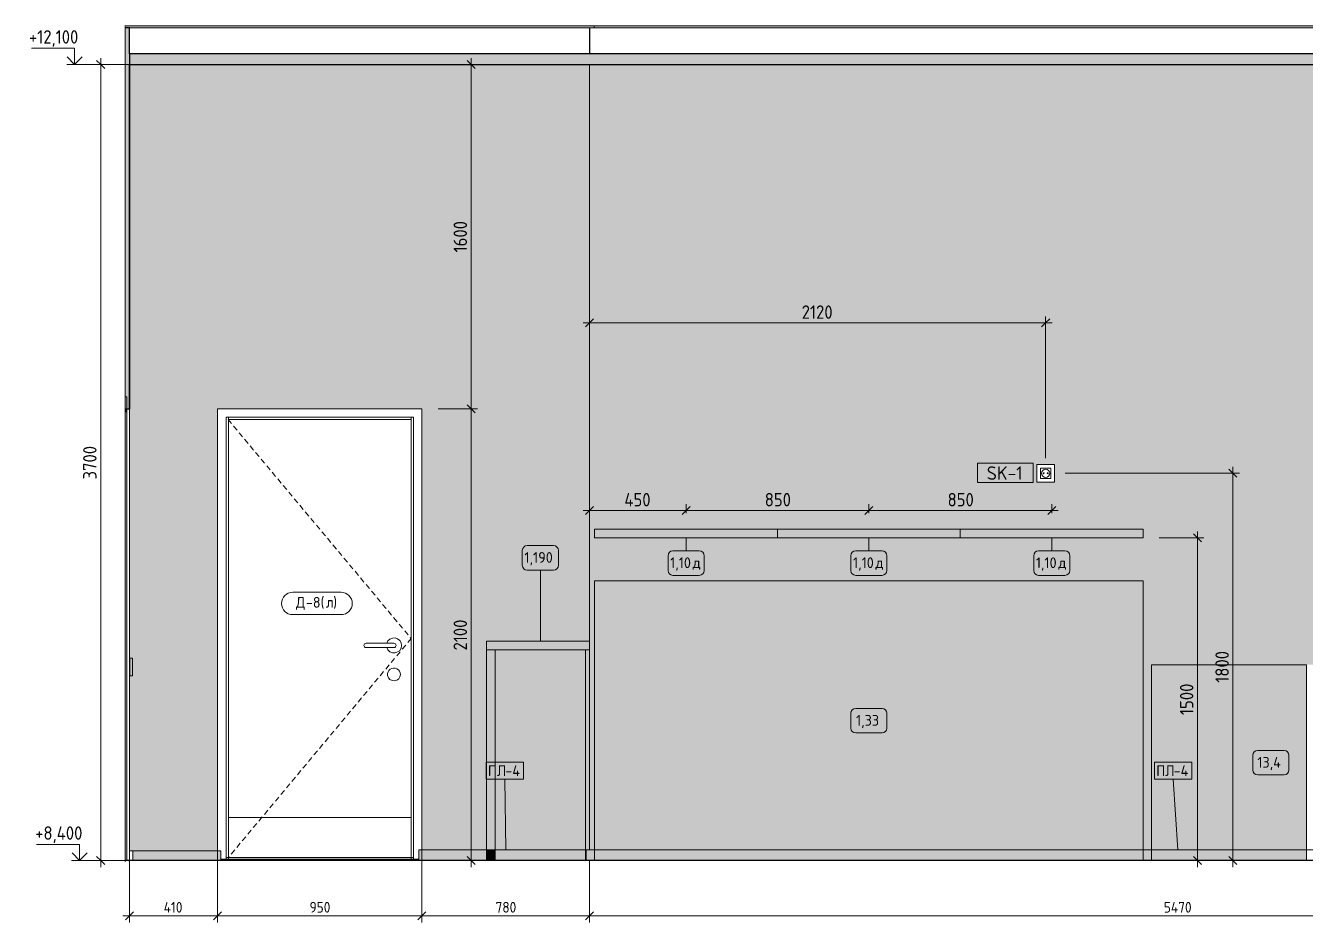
# Model space of a CAD drawing. Header units: millimetres. Extents: x 88814 to 144585, y -2434 to 12280.
# Drawn here: x 105644 to 111598, y 8113 to 12280 of the extents above; entities that cross this region are included whole.
import ezdxf

# ---------------------------------------------------------------- set-up
doc = ezdxf.new("R2010")
doc.units = ezdxf.units.MM
doc.linetypes.add('200_ШТРИХ__ш1_п0_6_', pattern=[40, 25, -15])
doc.linetypes.add('Штрих', pattern=[158.75, 79.375, -79.375])
for name, color, linetype, lineweight in [('A-ANNO-DIMS', 7, 'Continuous', 9), ('A-ANNO-DIMS-25', 7, 'Continuous', 9), ('A-DOOR', 7, 'Continuous', 9), ('A-DOOR-2', 7, 'Штрих', 9), ('A-DOOR-3', 7, '200_ШТРИХ__ш1_п0_6_', 9), ('A-DOOR-FRAM-1', 7, 'Continuous', 9), ('A-DOOR-FRAM-2', 7, 'Continuous', 18), ('A-DOOR-IDEN', 7, 'Continuous', 9), ('A-FLOR', 7, 'Continuous', 9), ('A-GENM', 7, 'Continuous', 9), ('A-GENM-IDEN', 7, 'Continuous', 9), ('A-WALL', 7, 'Continuous', 9), ('A-WALL-PATT', 7, 'Continuous', 9), ('E-ELEC-EQPM', 7, 'Continuous', 9), ('E-ELEC-FIXT-IDEN', 7, 'Continuous', 9), ('G-ANNO-DIMS', 7, 'Continuous', 9), ('G-ANNO-DIMS-1', 7, 'Continuous', 20), ('I-FURN-IDEN', 7, 'Continuous', 9), ('I-WALL', 7, 'Continuous', 9), ('Ограждение', 7, 'Continuous', 9), ('Поручни', 7, 'Continuous', 9), ('Электрические приборы', 7, 'Continuous', 9)]:
    doc.layers.add(name, color=color, linetype=linetype, lineweight=lineweight)
for name, color, linetype, lineweight, true_color in [('A-CLNG-1', 7, 'Continuous', 9, 0x787878), ('A-CLNG-FNSH-1', 7, 'Continuous', 30, 0x3c3c3c), ('A-FLOR-FNSH-1', 7, 'Continuous', 30, 0x3c3c3c), ('A-WALL-4', 7, 'Continuous', 30, 0x3c3c3c), ('A-WALL-FNSH-3', 7, 'Continuous', 30, 0x3c3c3c), ('I-FURN-4', 7, 'Continuous', 9, 0xc0c0c0), ('I-FURN-6', 7, 'Continuous', 9, 0xacacac), ('I-FURN-7', 7, 'Continuous', 9, 0x9e9e9e), ('I-WALL-1', 7, 'Continuous', 9, 0x787878), ('Розетки', 7, 'Continuous', 9, 0xff1e23)]:
    doc.layers.add(name, color=color, linetype=linetype, lineweight=lineweight, true_color=true_color)
doc.layers.add('I-FURN-3', color=7, linetype='Continuous', lineweight=9, true_color=0xfbfbfb, transparency=0.7)
doc.layers.add('I-FURN-5', color=7, linetype='Continuous', lineweight=9, true_color=0x7f7f7f, transparency=0.7)
doc.styles.add('GOST Common_1', font='GOST_Common.ttf', dxfattribs={"height": 50})
doc.styles.add('GOST Common_2', font='GOST_Common.ttf', dxfattribs={"height": 62.5})
doc.styles.add('ISOCPEUR_1', font='isocpeur.ttf', dxfattribs={"width": 0.9, "height": 62.5})
doc.styles.add('ISOCPEUR_2', font='isocpeur.ttf', dxfattribs={"width": 0.9, "height": 50})
doc.dimstyles.new('ISO-2_0_0_9К_Средний_округл2', dxfattribs={"dimscale": 304.8, "dimtxt": 49.799059, "dimasz": 0.123031, "dimexe": 0.098425, "dimexo": 0, "dimgap": 0, "dimtad": 1, "dimdec": 0, "dimrnd": 10, "dimzin": 0, "dimdsep": 46, "dimtxsty": 'ISOCPEUR_2', "dimblk1": 'OBLIQUE', "dimblk2": 'OBLIQUE', "dimsah": 1, "dimcen": 0.09, "dimdle": 0.098425, "dimazin": 0, "dimtfac": 1, "dimtdec": 4, "dimtix": 1, "dimtmove": 0, "dimatfit": 3, "dimfxl": 1, "dimtvp": 1, "dimtolj": 1, "dimtzin": 0, "dimarcsym": 2})
doc.dimstyles.new('ISO-2_5_0_9К_БОЛЬШОЙ_1', dxfattribs={"dimscale": 304.8, "dimtxt": 62.248823, "dimasz": 0.123031, "dimexe": 0.098425, "dimexo": 0.246063, "dimgap": 0, "dimtad": 1, "dimdec": 0, "dimrnd": 10, "dimzin": 0, "dimdsep": 46, "dimtxsty": 'ISOCPEUR_1', "dimblk1": 'OBLIQUE', "dimblk2": 'OBLIQUE', "dimsah": 1, "dimcen": 0.09, "dimdle": 0.098425, "dimazin": 0, "dimtfac": 1, "dimtdec": 4, "dimtix": 1, "dimtmove": 0, "dimatfit": 3, "dimfxl": 1, "dimtvp": 1, "dimtolj": 1, "dimtzin": 0, "dimarcsym": 2})

# ---------------------------------------------------------------- blocks, each defined once
blk = doc.blocks.new('110_Дверь_СКБ_2Ст - Д-5_п_ Из игровой в коридор-32215844-Развертка 3_25-1')
at = {"layer": 'A-DOOR-FRAM-1'}
for points in [[(92030, 10450), (92030, 10500), (92029.6, 10500), (92029.6, 10450)], [(92038, 10485), (92038, 10500), (92030, 10500), (92030, 10485)], [(92030, 8400), (92038, 8400), (92038, 10485), (92030, 10485), (92030, 8637.9)], [(92029.6, 8400), (92030, 8400), (92030, 10450), (92029.6, 10450), (92029.6, 8401.7)]]:
    blk.add_hatch(color=256, dxfattribs=at).paths.add_polyline_path(points)
for p, q in [((92038, 10485), (92038, 8400)), ((92030, 10450), (92030, 8400))]:
    blk.add_line(p, q, dxfattribs=at)
at = {"layer": 'A-DOOR-FRAM-2'}
for p, q in [((92038, 10555), (92030, 10555)), ((92030, 10555), (92030, 10485)), ((92038, 10485), (92038, 10555)), ((92030, 10500), (92029.6, 10500)), ((92030, 10500), (92029.6, 10500)), ((92029.6, 10485), (92030, 10485)), ((92030, 10450), (92030, 10500)), ((92030, 10485), (92030, 10500)), ((92030, 10485), (92038, 10485)), ((92029.6, 10450), (92030, 10450))]:
    blk.add_line(p, q, dxfattribs=at)
blk = doc.blocks.new('110_Дверь_СКБ_1Ст_Внутренняя1 - Д-8 950x2100h_охрана-32224770-Развертка 3_25-1')
at = {"layer": 'A-DOOR'}
for p, q in [((93360, 10450), (92510, 10450)), ((92510, 8600), (92510, 10450)), ((93360, 10450), (93360, 8600)), ((93150, 9410), (93280, 9410)), ((93280, 9410), (93246.5, 9410)), ((93280, 9390), (93150, 9390)), ((93246.5, 9390), (93280, 9390)), ((93360, 8600), (92510, 8600)), ((92510, 8600), (92510, 8414)), ((93360, 8414), (93360, 8600)), ((92510, 8414), (93360, 8414))]:
    blk.add_line(p, q, dxfattribs=at)
for centre, radius, start, end in [((93150, 9400), 10, 90, 270), ((93280, 9400), 35, 0, 163.39845), ((93280, 9400), 10, 270, 90), ((93280, 9400), 10, 270, 90), ((93280, 9400), 35, 196.60155, 0), ((93280, 9265), 30, 0, 188.16992), ((93280, 9265), 30, 188.16992, 0)]:
    blk.add_arc(centre, radius, start, end, dxfattribs=at)
at = {"layer": 'A-DOOR-2'}
for p, q in [((93410, 10500), (92460, 10500)), ((92460, 8400), (92460, 10500)), ((93410, 10500), (92460, 10500)), ((92460, 8400), (92460, 10500)), ((93410, 8400), (93410, 10500)), ((93410, 8400), (93410, 10500))]:
    blk.add_line(p, q, dxfattribs=at)
at = {"layer": 'A-DOOR-3'}
for p, q in [((92508.6, 10450), (93360, 9432)), ((93360, 9432), (92510, 8414))]:
    blk.add_line(p, q, dxfattribs=at)
at = {"layer": 'A-DOOR-FRAM-1'}
for p, q in [((92500, 8406.3), (92500, 10460)), ((92500, 10460), (93370, 10460)), ((92510, 10450), (92510, 10460)), ((92510, 10460), (92510, 8600)), ((93360, 10450), (92510, 10450)), ((93360, 10460), (93360, 10450)), ((93360, 10460), (93360, 8600)), ((93370, 10460), (93370, 8406.3)), ((92510, 8414), (92500, 8414)), ((92510, 8414), (92510, 8406.3)), ((93360, 8414), (93360, 8406.3)), ((93370, 8414), (93360, 8414))]:
    blk.add_line(p, q, dxfattribs=at)
blk = doc.blocks.new('Шкаф параметрический - 13_4-25587915-Развертка 3_25-1')
at = {"layer": 'I-FURN-5'}
for points in [[(97102.3, 8450), (97521.5, 8450), (97521.5, 9310), (96801.5, 9310), (96801.5, 8450), (96803.9, 8450)], [(97400.7, 8400), (97521.5, 8400), (97521.5, 8450), (96801.5, 8450), (96801.5, 8400), (97251.5, 8400)]]:
    blk.add_hatch(color=256, dxfattribs=at).paths.add_polyline_path(points)
at = {"layer": 'I-FURN-4'}
for p, q in [((96801.5, 9310), (97521.5, 9310)), ((96801.5, 8400), (96801.5, 9310)), ((97521.5, 8400), (97521.5, 9310))]:
    blk.add_line(p, q, dxfattribs=at)
at = {"layer": 'I-FURN-6'}
for p, q in [((96801.5, 9310), (97478, 9310)), ((96845, 9310), (97521.5, 9310))]:
    blk.add_line(p, q, dxfattribs=at)
blk = doc.blocks.new('Стол базовый прямоугольный - 1_190-25588265-Развертка 3_25-1')
at = {"layer": 'I-FURN-5'}
for points in [[(93825.8, 9379), (94189, 9379), (94189, 9419), (93710.4, 9419), (93710.4, 9379), (93820, 9379)], [(93710.4, 8450), (93750.4, 8450), (93750.4, 9379), (93710.4, 9379), (93710.4, 8880.7)], [(94170.4, 8450), (94189, 8450), (94189, 9379), (94170.4, 9379), (94170.4, 8450.3)], [(93750.4, 8400), (93750.4, 8450), (93710.4, 8450), (93710.4, 8400)], [(94174, 8400), (94174, 8450), (94170.4, 8450), (94170.4, 8400)]]:
    blk.add_hatch(color=256, dxfattribs=at).paths.add_polyline_path(points)
at = {"layer": 'I-FURN-4'}
for p, q in [((93710.4, 9419), (94189, 9419)), ((93710.4, 9379), (93710.4, 9419)), ((94189, 9379), (93710.4, 9379)), ((93710.4, 9379), (93750.4, 9379)), ((93710.4, 8400), (93710.4, 9379)), ((93750.4, 8400), (93750.4, 9379)), ((94170.4, 9379), (94189, 9379)), ((94170.4, 8400), (94170.4, 9379))]:
    blk.add_line(p, q, dxfattribs=at)
at = {"layer": 'I-FURN-6'}
for p, q in [((93710.4, 9379), (93710.4, 8400)), ((93710.4, 9379), (93710.4, 8400)), ((93750.4, 8400), (93750.4, 9379)), ((93750.4, 8400), (93750.4, 9379)), ((94170.4, 8400), (94170.4, 9379)), ((94170.4, 8400), (94170.4, 9379))]:
    blk.add_line(p, q, dxfattribs=at)
at = {"layer": 'I-FURN-7'}
for p, q in [((93750.4, 9379), (93710.4, 9379)), ((93710.4, 9379), (93750.4, 9379)), ((94189, 9379), (94170.4, 9379)), ((94170.4, 9379), (94189, 9379))]:
    blk.add_line(p, q, dxfattribs=at)
blk = doc.blocks.new('Шкаф параметрический - 1_33-25588469-Развертка 3_25-1')
at = {"layer": 'I-FURN-5'}
for points in [[(94212.8, 8450), (96762.8, 8450), (96762.8, 9700), (94212.8, 9700), (94212.8, 8637.9)], [(96654.7, 8400), (96762.8, 8400), (96762.8, 8450), (94212.8, 8450), (94212.8, 8400), (96505.5, 8400)]]:
    blk.add_hatch(color=256, dxfattribs=at).paths.add_polyline_path(points)
at = {"layer": 'I-FURN-4'}
for p, q in [((94212.8, 9700), (96762.8, 9700)), ((94212.8, 8400), (94212.8, 9700)), ((96762.8, 8400), (96762.8, 9700))]:
    blk.add_line(p, q, dxfattribs=at)
at = {"layer": 'I-FURN-6'}
for p, q in [((94212.8, 9700), (96634.2, 9700)), ((94341.4, 9700), (96762.8, 9700))]:
    blk.add_line(p, q, dxfattribs=at)
blk = doc.blocks.new('Плинтус - Плинтус светлый _сад_-33412371-Развертка 3_25-1')
at = {"layer": 'A-GENM'}
h = blk.add_hatch(color=256, dxfattribs=at)
h.paths.add_polyline_path([(94118.4, 8400), (94170.4, 8400), (94170.4, 8450), (93750.4, 8450), (93750.4, 8400), (93820, 8400)])
h.paths.add_polyline_path([(93395, 8400), (93710.4, 8400), (93710.4, 8450), (93395, 8450), (93395, 8401.5)])
for p, q in [((93395, 8450), (93710.4, 8450)), ((93395, 8450), (93395, 8400)), ((93710.4, 8450), (93750.4, 8450)), ((93750.4, 8450), (94170.4, 8450)), ((94170.4, 8450), (94174, 8450))]:
    blk.add_line(p, q, dxfattribs=at)
blk = doc.blocks.new('Плинтус - Плинтус светлый _сад_-33412372-Развертка 3_25-1')
at = {"layer": 'A-GENM'}
blk.add_line((94174, 8400), (94174, 8450), dxfattribs=at)
blk = doc.blocks.new('Плинтус - Плинтус светлый _сад_-33412373-Развертка 3_25-1')
at = {"layer": 'A-GENM'}
h = blk.add_hatch(color=256, dxfattribs=at)
h.paths.add_polyline_path([(99638.7, 8400), (99675, 8400), (99675, 8450), (99471.5, 8450), (99471.5, 8400), (99601.4, 8400)])
h.paths.add_polyline_path([(94189, 8400), (94212.8, 8400), (94212.8, 8450), (94174, 8450), (94174, 8400)])
h.paths.add_polyline_path([(96801.5, 8400), (96801.5, 8450), (96762.8, 8450), (96762.8, 8400)])
for p, q in [((94174, 8450), (94212.8, 8450)), ((94174, 8450), (94174, 8400)), ((94212.8, 8400), (94174, 8400)), ((94212.8, 8450), (96762.8, 8450)), ((96762.8, 8400), (94212.8, 8400)), ((96762.8, 8450), (96801.5, 8450)), ((96801.5, 8400), (96762.8, 8400)), ((96801.5, 8450), (97521.5, 8450)), ((97521.5, 8400), (96801.5, 8400)), ((97521.5, 8450), (98171.5, 8450)), ((98171.5, 8400), (97521.5, 8400)), ((98171.5, 8450), (98871.5, 8450)), ((98871.5, 8400), (98171.5, 8400)), ((98871.5, 8450), (99471.5, 8450)), ((99471.5, 8400), (98871.5, 8400)), ((99471.5, 8450), (99675, 8450)), ((99489.5, 8400), (99471.5, 8400)), ((99675, 8400), (99675, 8450))]:
    blk.add_line(p, q, dxfattribs=at)
blk = doc.blocks.new('Плинтус - Плинтус светлый _сад_-33412378-Развертка 3_25-1')
at = {"layer": 'A-GENM'}
for p, q in [((92051, 8445), (92066, 8445)), ((92066, 8445), (92066, 8400))]:
    blk.add_line(p, q, dxfattribs=at)
blk = doc.blocks.new('Плинтус - Плинтус светлый _сад_-33412379-Развертка 3_25-1')
at = {"layer": 'A-GENM'}
blk.add_hatch(color=256, dxfattribs=at).paths.add_polyline_path([(92430, 8400), (92475, 8400), (92475, 8445), (92066, 8445), (92066, 8400), (92328, 8400)])
for p in [(92066, 8445), (92475, 8400)]:
    blk.add_line(p, (92475, 8445), dxfattribs=at)
blk = doc.blocks.new('Роз - p220-25282436-Развертка 3_25-1')
at = {"layer": 'Розетки'}
for p, q in [((96284.9, 10224.5), (96333.9, 10224.5)), ((96284.9, 10175.5), (96284.9, 10224.5)), ((96333.9, 10224.5), (96333.9, 10175.5)), ((96333.9, 10175.5), (96284.9, 10175.5))]:
    blk.add_line(p, q, dxfattribs=at)
for centre, radius, start, end in [((96309.4, 10200), 19, 0, 180), ((96309.4, 10200), 19, 180, 0), ((96299.9, 10200), 2.5, 0, 180), ((96299.9, 10200), 2.5, 180, 0), ((96318.9, 10200), 2.5, 0, 180), ((96318.9, 10200), 2.5, 180, 0)]:
    blk.add_arc(centre, radius, start, end, dxfattribs=at)
blk = doc.blocks.new('Рамки - Рамка х1-25282438-Развертка 3_25-1')
at = {"layer": 'E-ELEC-EQPM'}
for p, q in [((96268.4, 10241), (96350.4, 10241)), ((96268.4, 10159), (96268.4, 10241)), ((96350.4, 10241), (96350.4, 10159)), ((96284.9, 10224.5), (96284.9, 10175.5)), ((96333.9, 10224.5), (96284.9, 10224.5)), ((96333.9, 10175.5), (96333.9, 10224.5)), ((96350.4, 10159), (96268.4, 10159)), ((96284.9, 10175.5), (96333.9, 10175.5))]:
    blk.add_line(p, q, dxfattribs=at)
blk = doc.blocks.new('Switch1 - Svitch х2-27773486-Развертка 3_25-1')
at = {"layer": 'Электрические приборы'}
blk.add_hatch(color=256, dxfattribs=at).paths.add_polyline_path([(92064.4, 9259), (92064.4, 9341), (92052.4, 9341), (92052.4, 9259)])
for p, q in [((92052.4, 9259), (92052.4, 9341)), ((92052.4, 9341), (92064.4, 9341)), ((92064.4, 9341), (92064.4, 9259)), ((92064.4, 9259), (92052.4, 9259))]:
    blk.add_line(p, q, dxfattribs=at)
blk = doc.blocks.new('Ограждение - Ограждение-32882440-Развертка 3_25-1')
at = {"layer": 'Ограждение'}
blk.add_hatch(color=256, dxfattribs=at).paths.add_polyline_path([(93360, 8400), (93395, 8400), (93395, 8406.3), (92475, 8406.3), (92475, 8400), (93223.2, 8400)])
at = {"layer": 'Поручни'}
blk.add_line((92475, 8406.3), (93395, 8406.3), dxfattribs=at)
blk = doc.blocks.new('Высотные отметки - Стрелка_Верх-17668718-Развертка 3_25-1')
at = {"layer": 'G-ANNO-DIMS'}
for p, q in [((91795.5, 12175), (91595.5, 12175)), ((91795.5, 12100), (91795.5, 12175)), ((91833.4, 12100), (91758.4, 12100))]:
    blk.add_line(p, q, dxfattribs=at)
at = {"layer": 'G-ANNO-DIMS-1'}
for q in [(91760.2, 12135.4), (91830.9, 12135.4)]:
    blk.add_line((91795.5, 12100), q, dxfattribs=at)
blk = doc.blocks.new('DIMBLOCK5-Развертка 3_25-1')
at = {"layer": 'A-ANNO-DIMS-25'}
for p, q in [((106126.3, 8400), (106126.3, 8112.8)), ((106126.3, 8142.8), (106126.3, 8400)), ((106536.3, 8400), (106536.3, 8112.8)), ((106536.3, 8142.8), (106536.3, 8400)), ((106096.3, 8142.8), (106536.3, 8142.8))]:
    blk.add_line(p, q, dxfattribs=at)
at = {"layer": 'A-ANNO-DIMS-25', "lineweight": 20}
for p, q in [((106126.3, 8142.8), (106145, 8161.5)), ((106536.3, 8142.8), (106555, 8161.5)), ((106126.3, 8142.8), (106107.5, 8124)), ((106536.3, 8142.8), (106517.5, 8124))]:
    blk.add_line(p, q, dxfattribs=at)
at = {"layer": 'A-ANNO-DIMS-25', "color": 0, "insert": (106285.8, 8208.1), "char_height": 50, "width": 109.175, "attachment_point": 1, "line_spacing_factor": 1.149209, "style": 'ISOCPEUR_2'}
blk.add_mtext('410', dxfattribs=at)
blk = doc.blocks.new('_Oblique')
at = {"color": 0, "linetype": 'ByBlock', "lineweight": -2}
blk.add_line((-0.5, -0.5), (0.5, 0.5), dxfattribs=at)
blk = doc.blocks.new('DIMBLOCK6-Развертка 3_25-1')
at = {"layer": 'A-ANNO-DIMS-25'}
for p, q in [((106536.3, 8400), (106536.3, 8112.8)), ((106536.3, 8142.8), (106536.3, 8400)), ((107486.3, 8400), (107486.3, 8112.8)), ((107486.3, 8142.8), (107486.3, 8400)), ((106536.3, 8142.8), (107486.3, 8142.8))]:
    blk.add_line(p, q, dxfattribs=at)
at = {"layer": 'A-ANNO-DIMS-25', "lineweight": 20}
for p, q in [((106536.3, 8142.8), (106555, 8161.5)), ((107486.3, 8142.8), (107505, 8161.5)), ((106536.3, 8142.8), (106517.5, 8124)), ((107486.3, 8142.8), (107467.5, 8124))]:
    blk.add_line(p, q, dxfattribs=at)
at = {"layer": 'A-ANNO-DIMS-25', "color": 0, "insert": (106963.9, 8208.1), "char_height": 50, "width": 113.772, "attachment_point": 1, "line_spacing_factor": 1.149209, "style": 'ISOCPEUR_2'}
blk.add_mtext('950', dxfattribs=at)
blk = doc.blocks.new('DIMBLOCK7-Развертка 3_25-1')
at = {"layer": 'A-ANNO-DIMS-25'}
for p, q in [((107486.3, 8400), (107486.3, 8112.8)), ((107486.3, 8142.8), (107486.3, 8400)), ((108265.3, 8400), (108265.3, 8112.8)), ((108265.3, 8142.8), (108265.3, 8400)), ((107486.3, 8142.8), (108265.3, 8142.8))]:
    blk.add_line(p, q, dxfattribs=at)
at = {"layer": 'A-ANNO-DIMS-25', "lineweight": 20}
for p, q in [((107486.3, 8142.8), (107505, 8161.5)), ((108265.3, 8142.8), (108284, 8161.5)), ((107486.3, 8142.8), (107467.5, 8124)), ((108265.3, 8142.8), (108246.5, 8124))]:
    blk.add_line(p, q, dxfattribs=at)
at = {"layer": 'A-ANNO-DIMS-25', "color": 0, "insert": (107828.4, 8208.1), "char_height": 50, "width": 113.772, "attachment_point": 1, "line_spacing_factor": 1.149209, "style": 'ISOCPEUR_2'}
blk.add_mtext('780', dxfattribs=at)
blk = doc.blocks.new('DIMBLOCK8-Развертка 3_25-1')
at = {"layer": 'A-ANNO-DIMS-25'}
for p, q in [((108265.3, 8400), (108265.3, 8112.8)), ((108265.3, 8142.8), (108265.3, 8400)), ((113736.3, 8400), (113736.3, 8112.8)), ((113736.3, 8142.8), (113736.3, 8400)), ((108265.3, 8142.8), (113736.3, 8142.8))]:
    blk.add_line(p, q, dxfattribs=at)
at = {"layer": 'A-ANNO-DIMS-25', "lineweight": 20}
for p, q in [((108265.3, 8142.8), (108284, 8161.5)), ((113736.3, 8142.8), (113755, 8161.5)), ((108265.3, 8142.8), (108246.5, 8124)), ((113736.3, 8142.8), (113717.5, 8124))]:
    blk.add_line(p, q, dxfattribs=at)
at = {"layer": 'A-ANNO-DIMS-25', "color": 0, "insert": (110935.2, 8208.1), "char_height": 50, "width": 157.442, "attachment_point": 1, "line_spacing_factor": 1.149209, "style": 'ISOCPEUR_2'}
blk.add_mtext('5470', dxfattribs=at)
blk = doc.blocks.new('DIMBLOCK11-Развертка 3_25-1')
at = {"layer": 'A-ANNO-DIMS-25'}
for p, q in [((107666.5, 12100), (107745, 12100)), ((107715, 12100), (107666.5, 12100)), ((107715, 12130), (107715, 10500)), ((107561.3, 10500), (107745, 10500)), ((107715, 10500), (107561.3, 10500))]:
    blk.add_line(p, q, dxfattribs=at)
at = {"layer": 'A-ANNO-DIMS-25', "lineweight": 20}
for p, q in [((107715, 12100), (107696.3, 12118.8)), ((107715, 12100), (107733.8, 12081.2)), ((107715, 10500), (107696.3, 10518.7)), ((107715, 10500), (107733.8, 10481.2))]:
    blk.add_line(p, q, dxfattribs=at)
at = {"layer": 'A-ANNO-DIMS-25', "color": 0, "insert": (107633.4, 11226.4), "char_height": 62.5, "width": 176.691, "attachment_point": 1, "rotation": 90, "line_spacing_factor": 1.149209, "style": 'ISOCPEUR_1'}
blk.add_mtext('1600', dxfattribs=at)
blk = doc.blocks.new('DIMBLOCK12-Развертка 3_25-1')
at = {"layer": 'A-ANNO-DIMS-25'}
for p, q in [((107561.3, 10500), (107745, 10500)), ((107715, 10500), (107561.3, 10500)), ((107715, 10500), (107715, 8370)), ((107666.5, 8400), (107745, 8400)), ((107715, 8400), (107666.5, 8400))]:
    blk.add_line(p, q, dxfattribs=at)
at = {"layer": 'A-ANNO-DIMS-25', "lineweight": 20}
for p, q in [((107715, 10500), (107696.3, 10518.7)), ((107715, 10500), (107733.8, 10481.2)), ((107715, 8400), (107696.3, 8418.7)), ((107715, 8400), (107733.8, 8381.2))]:
    blk.add_line(p, q, dxfattribs=at)
at = {"layer": 'A-ANNO-DIMS-25', "color": 0, "insert": (107633.4, 9376.4), "char_height": 62.5, "width": 176.691, "attachment_point": 1, "rotation": 90, "line_spacing_factor": 1.149209, "style": 'ISOCPEUR_1'}
blk.add_mtext('2100', dxfattribs=at)
blk = doc.blocks.new('М_двери - Типоразмер_рамка-25223575-Развертка 3_25-1')
at = {"layer": 'A-DOOR-IDEN'}
for p, q in [((100297.4, 9647), (100072.6, 9647)), ((100072.6, 9543), (100297.4, 9543))]:
    blk.add_line(p, q, dxfattribs=at)
for centre, start, end in [((100072.6, 9595), 90, 270), ((100297.4, 9595), 270, 90)]:
    blk.add_arc(centre, 52, start, end, dxfattribs=at)
blk = doc.blocks.new('М_силовых электроприборов_РАЗВЕРТКИ - Типоразмер_примечание-27444908-Развертка 3_25-1')
at = {"layer": 'E-ELEC-FIXT-IDEN'}
for p, q in [((96250.8, 10246.6), (95992.4, 10246.6)), ((95992.4, 10246.6), (95992.4, 10156.5)), ((96250.8, 10156.5), (96250.8, 10246.6)), ((95992.4, 10156.5), (96250.8, 10156.5))]:
    blk.add_line(p, q, dxfattribs=at)
blk = doc.blocks.new('DIMBLOCK17-Развертка 3_25-1')
at = {"layer": 'A-ANNO-DIMS-25'}
for p, q in [((108235.3, 10898.7), (110415.7, 10898.7)), ((108265.3, 10850.2), (108265.3, 10928.7)), ((108265.3, 10898.7), (108265.3, 10850.2)), ((110385.7, 10270.3), (110385.7, 10928.7)), ((110385.7, 10898.7), (110385.7, 10270.3))]:
    blk.add_line(p, q, dxfattribs=at)
at = {"layer": 'A-ANNO-DIMS-25', "lineweight": 20}
for p, q in [((108265.3, 10898.7), (108246.5, 10879.9)), ((108265.3, 10898.7), (108284, 10917.4)), ((110385.7, 10898.7), (110367, 10879.9)), ((110385.7, 10898.7), (110404.5, 10917.4))]:
    blk.add_line(p, q, dxfattribs=at)
at = {"layer": 'A-ANNO-DIMS-25', "color": 0, "insert": (109251.9, 10980.3), "char_height": 62.5, "width": 176.691, "attachment_point": 1, "line_spacing_factor": 1.149209, "style": 'ISOCPEUR_1'}
blk.add_mtext('2120', dxfattribs=at)
blk = doc.blocks.new('DIMBLOCK18-Развертка 3_25-1')
at = {"layer": 'A-ANNO-DIMS-25'}
for p, q in [((110476.5, 10200), (111286.5, 10200)), ((111256.5, 10200), (110476.5, 10200)), ((111256.5, 10230), (111256.5, 8370)), ((111208, 8400), (111286.5, 8400)), ((111256.5, 8400), (111208, 8400))]:
    blk.add_line(p, q, dxfattribs=at)
at = {"layer": 'A-ANNO-DIMS-25', "lineweight": 20}
for p, q in [((111256.5, 10200), (111237.7, 10218.8)), ((111256.5, 10200), (111275.2, 10181.2)), ((111256.5, 8400), (111237.7, 8418.7)), ((111256.5, 8400), (111275.2, 8381.2))]:
    blk.add_line(p, q, dxfattribs=at)
at = {"layer": 'A-ANNO-DIMS-25', "color": 0, "insert": (111174.8, 9226.4), "char_height": 62.5, "width": 176.691, "attachment_point": 1, "rotation": 90, "line_spacing_factor": 1.149209, "style": 'ISOCPEUR_1'}
blk.add_mtext('1800', dxfattribs=at)
blk = doc.blocks.new('DIMBLOCK19-Развертка 3_25-1')
at = {"layer": 'A-ANNO-DIMS-25'}
for p, q in [((108235.3, 10027), (108714.1, 10027)), ((108265.3, 9978.5), (108265.3, 10057)), ((108265.3, 10027), (108265.3, 9978.5)), ((108714.1, 10015), (108714.1, 10057)), ((108714.1, 10027), (108714.1, 10015))]:
    blk.add_line(p, q, dxfattribs=at)
at = {"layer": 'A-ANNO-DIMS-25', "lineweight": 20}
for p, q in [((108265.3, 10027), (108246.5, 10008.2)), ((108265.3, 10027), (108284, 10045.7)), ((108714.1, 10027), (108695.3, 10008.2)), ((108714.1, 10027), (108732.8, 10045.7))]:
    blk.add_line(p, q, dxfattribs=at)
at = {"layer": 'A-ANNO-DIMS-25', "color": 0, "insert": (108427.4, 10108.6), "char_height": 62.5, "width": 149.397, "attachment_point": 1, "line_spacing_factor": 1.149209, "style": 'ISOCPEUR_1'}
blk.add_mtext('450', dxfattribs=at)
blk = doc.blocks.new('DIMBLOCK20-Развертка 3_25-1')
at = {"layer": 'A-ANNO-DIMS-25', "lineweight": 20}
for p, q in [((108714.1, 10027), (108695.3, 10008.2)), ((108714.1, 10027), (108732.8, 10045.7)), ((109564.1, 10027), (109545.3, 10008.2)), ((109564.1, 10027), (109582.8, 10045.7))]:
    blk.add_line(p, q, dxfattribs=at)
at = {"layer": 'A-ANNO-DIMS-25'}
for p, q in [((108714.1, 10015), (108714.1, 10057)), ((108714.1, 10027), (109564.1, 10027)), ((108714.1, 10027), (108714.1, 10015)), ((109564.1, 10015), (109564.1, 10057)), ((109564.1, 10027), (109564.1, 10015))]:
    blk.add_line(p, q, dxfattribs=at)
at = {"layer": 'A-ANNO-DIMS-25', "color": 0, "insert": (109079.8, 10108.6), "char_height": 62.5, "width": 142.215, "attachment_point": 1, "line_spacing_factor": 1.149209, "style": 'ISOCPEUR_1'}
blk.add_mtext('850', dxfattribs=at)
blk = doc.blocks.new('DIMBLOCK21-Развертка 3_25-1')
at = {"layer": 'A-ANNO-DIMS-25', "lineweight": 20}
for p, q in [((109564.1, 10027), (109545.3, 10008.2)), ((109564.1, 10027), (109582.8, 10045.7)), ((110414.1, 10027), (110395.3, 10008.2)), ((110414.1, 10027), (110432.8, 10045.7))]:
    blk.add_line(p, q, dxfattribs=at)
at = {"layer": 'A-ANNO-DIMS-25'}
for p, q in [((109564.1, 10015), (109564.1, 10057)), ((109564.1, 10027), (110444.1, 10027)), ((109564.1, 10027), (109564.1, 10015)), ((110414.1, 10015), (110414.1, 10057)), ((110414.1, 10027), (110414.1, 10015))]:
    blk.add_line(p, q, dxfattribs=at)
at = {"layer": 'A-ANNO-DIMS-25', "color": 0, "insert": (109929.8, 10108.6), "char_height": 62.5, "width": 142.215, "attachment_point": 1, "line_spacing_factor": 1.149209, "style": 'ISOCPEUR_1'}
blk.add_mtext('850', dxfattribs=at)
blk = doc.blocks.new('DIMBLOCK22-Развертка 3_25-1')
at = {"layer": 'A-ANNO-DIMS-25'}
for p, q in [((110914.1, 9900), (111121.5, 9900)), ((111091.5, 9900), (110914.1, 9900)), ((111091.5, 9930), (111091.5, 8370)), ((111043.1, 8400), (111121.5, 8400)), ((111091.5, 8400), (111043.1, 8400))]:
    blk.add_line(p, q, dxfattribs=at)
at = {"layer": 'A-ANNO-DIMS-25', "lineweight": 20}
for p, q in [((111091.5, 9900), (111072.8, 9918.7)), ((111091.5, 9900), (111110.3, 9881.2)), ((111091.5, 8400), (111072.8, 8418.7)), ((111091.5, 8400), (111110.3, 8381.2))]:
    blk.add_line(p, q, dxfattribs=at)
at = {"layer": 'A-ANNO-DIMS-25', "color": 0, "insert": (111009.9, 9076.4), "char_height": 62.5, "width": 176.691, "attachment_point": 1, "rotation": 90, "line_spacing_factor": 1.149209, "style": 'ISOCPEUR_1'}
blk.add_mtext('1500', dxfattribs=at)
blk = doc.blocks.new('Марка_Мебель - В прямоуг_Balcon_Марка-25523697-Развертка 3_25-1')
at = {"layer": 'I-FURN-IDEN'}
for p, q in [((94576.4, 9839.4), (94699.2, 9839.4)), ((94553.9, 9816.9), (94553.9, 9747.8)), ((94721.7, 9816.9), (94721.7, 9748)), ((94576.3, 9725.5), (94699.2, 9725.5))]:
    blk.add_line(p, q, dxfattribs=at)
for centre, radius, start, end in [((94576.4, 9816.9), 22.5, 90, 180), ((94699.2, 9816.9), 22.5, 0, 90), ((94576.3, 9747.8), 22.3, 180, 270), ((94699.2, 9748), 22.5, 270, 0)]:
    blk.add_arc(centre, radius, start, end, dxfattribs=at)
blk = doc.blocks.new('Mark Reiling - Mark Reiling-26174330-Развертка 3_25-1')
at = {"layer": 'A-GENM-IDEN'}
for p, q in [((93708.3, 8857.8), (93708.3, 8779)), ((93708.3, 8857.8), (93881.8, 8857.8)), ((93881.8, 8857.8), (93708.3, 8857.8)), ((93708.3, 8857.8), (93708.3, 8779)), ((93881.8, 8779), (93881.8, 8857.8)), ((93881.8, 8779), (93881.8, 8857.8)), ((93708.3, 8779), (93881.8, 8779)), ((93708.3, 8779), (93881.8, 8779))]:
    blk.add_line(p, q, dxfattribs=at)
blk = doc.blocks.new('DIMBLOCK27-Развертка 3_25-1')
at = {"layer": 'A-ANNO-DIMS-25'}
for p, q in [((106051.3, 12100), (105962.8, 12100)), ((105992.8, 12130), (105992.8, 8370)), ((105992.8, 12100), (106031.3, 12100)), ((106026.3, 8400), (105962.8, 8400)), ((105992.8, 8400), (106031.3, 8400))]:
    blk.add_line(p, q, dxfattribs=at)
at = {"layer": 'A-ANNO-DIMS-25', "lineweight": 20}
for p, q in [((105992.8, 12100), (105974.1, 12118.8)), ((105992.8, 12100), (106011.6, 12081.2)), ((105992.8, 8400), (105974.1, 8418.7)), ((105992.8, 8400), (106011.6, 8381.2))]:
    blk.add_line(p, q, dxfattribs=at)
at = {"layer": 'A-ANNO-DIMS-25', "color": 0, "insert": (105911.2, 10171), "char_height": 62.5, "width": 189.619, "attachment_point": 1, "rotation": 90, "line_spacing_factor": 1.149209, "style": 'ISOCPEUR_1'}
blk.add_mtext('3700', dxfattribs=at)

msp = doc.modelspace()

# ---------------------------------------------------------------- hatches: boundary and pattern name
at = {"layer": 'A-CLNG-1'}
msp.add_hatch(color=256, dxfattribs=at).paths.add_polyline_path([(115479.3, 12100), (115646.3, 12100), (115646.3, 12150), (106126.3, 12150), (106126.3, 12100), (114786.3, 12100)])
at = {"layer": 'A-WALL-PATT'}
h = msp.add_hatch(color=256, dxfattribs=at)
h.paths.add_polyline_path([(106142.3, 8445), (106536.3, 8445), (106536.3, 10500), (107486.3, 10500), (107486.3, 8450), (107786.7, 8450), (107786.7, 9419), (108265.3, 9419), (108265.3, 12100), (106127.3, 12100), (106127.3, 8445), (106136.1, 8445)])
h.paths.add_polyline_path([(108194.7, 8450), (108246.7, 8450.3), (108246.7, 9379), (107826.7, 9379), (107826.7, 8450), (107896.3, 8450)])
h.paths.add_polyline_path([(106140.7, 9259), (106128.7, 9259), (106128.7, 9341), (106140.7, 9341), (106140.7, 9260)])
h = msp.add_hatch(color=256, dxfattribs=at)
h.paths.add_polyline_path([(114786.3, 8440), (115252.8, 8440), (115252.8, 8800), (115632.8, 8800), (115632.8, 8440), (115645.3, 8440), (115645.3, 12100), (108265.3, 12100), (108265.3, 8450), (108289.1, 8450), (108289.1, 9700), (110839.1, 9700), (110839.1, 8450), (110877.8, 8450), (110877.8, 9310), (111597.8, 9310), (111597.8, 9310), (112247.8, 9310), (112247.8, 9530), (112947.8, 9530), (112947.8, 9200), (113547.8, 9200), (113547.8, 8450), (113736.3, 8450), (113736.3, 10500), (114786.3, 10500), (114786.3, 8516.5)])
h.paths.add_polyline_path([(109089.9, 9900), (108289.1, 9900), (108289.1, 9940), (110839.1, 9940), (110839.1, 9900), (109139.1, 9900)])
h.paths.add_polyline_path([(115022, 9950), (114936.3, 9950), (114936.3, 10050), (115036.3, 10050), (115036.3, 9950), (115022.3, 9950)])
h.paths.add_polyline_path([(110410.2, 10159), (110344.7, 10159), (110344.7, 10241), (110426.7, 10241), (110426.7, 10159)])
h.paths.add_polyline_path([(110376.2, 10197.5), (110377.5, 10197.8), (110378.4, 10198.7), (110378.7, 10200), (110378.4, 10201.2), (110377.5, 10202.2), (110376.2, 10202.5), (110375, 10202.2), (110374.1, 10201.2), (110373.7, 10200), (110374.1, 10198.7), (110375, 10197.8), (110375.6, 10197.6)])
h.paths.add_polyline_path([(110395.2, 10197.5), (110396.5, 10197.8), (110397.4, 10198.7), (110397.7, 10200), (110397.4, 10201.2), (110396.5, 10202.2), (110395.2, 10202.5), (110394, 10202.2), (110393.1, 10201.2), (110392.7, 10200), (110393.1, 10198.7), (110394, 10197.8), (110394.6, 10197.6)])
h.paths.add_polyline_path([(114211.3, 10650), (114211.3, 10750), (114311.3, 10750), (114311.3, 10650)])
at = {"layer": 'I-FURN-3'}
for points in [[(108493.1, 9900), (109139.1, 9900), (109139.1, 9940), (108289.1, 9940), (108289.1, 9900)], [(109686.7, 9900), (109989.1, 9900), (109989.1, 9940), (109139.1, 9940), (109139.1, 9900)], [(109989.1, 9900), (110839.1, 9900), (110839.1, 9940), (109989.1, 9940)]]:
    msp.add_hatch(color=256, dxfattribs=at).paths.add_polyline_path(points)
at = {"layer": 'I-WALL'}
for points in [[(108273, 12270), (108286.3, 12270), (108286.3, 12280), (106106.3, 12280), (106106.3, 12270), (108266.3, 12270)], [(115654.5, 12270), (115654.5, 12280), (108286.3, 12280), (108286.3, 12270), (114786.3, 12270)]]:
    msp.add_hatch(color=256, dxfattribs=at).paths.add_polyline_path(points)
at = {"layer": 'I-WALL-1'}
h = msp.add_hatch(dxfattribs=at)
h.set_pattern_fill('FP_11', color=256, style=0, pattern_type=2)
h.set_pattern_definition([(0, (14076.297, 0), (30.48, 7.62), [2.515, -20.345, 2.515, -20.345, -121.92]), (0, (14076.297, 0), (30.48, 7.62), [-45.72, 2.515, -43.205, 2.515, -20.345, -53.34]), (0, (14076.297, 0), (30.48, 7.62), [-114.3, 2.515, -12.725, 2.515, -35.585]), (120, (14087.727, 3.81), (-21.8391136, 22.5864543), [2.515, -20.345, 2.515, -20.345, -121.92]), (120, (14087.727, 3.81), (-21.8391136, 22.5864543), [-45.72, 2.515, -43.205, 2.515, -20.345, -53.34]), (120, (14087.727, 3.81), (-21.8391136, 22.5864543), [-114.3, 2.515, -12.725, 2.515, -35.585]), (240, (14091.537, 19.05), (-8.6408864, -30.2064543), [2.515, -20.345, 2.515, -20.345, -121.92]), (240, (14091.537, 19.05), (-8.6408864, -30.2064543), [-45.72, 2.515, -43.205, 2.515, -20.345, -53.34]), (240, (14091.537, 19.05), (-8.6408864, -30.2064543), [-114.3, 2.515, -12.725, 2.515, -35.585])])
h.paths.add_polyline_path([(106126.3, 10500), (106126.3, 12270), (106106.3, 12270), (106106.3, 10500)])

# ---------------------------------------------------------------- linework, layer by layer
at = {"layer": 'A-CLNG-FNSH-1'}
for p, q in [((115646.3, 12150), (106126.3, 12150)), ((106126.3, 12150), (106126.3, 12100)), ((106126.3, 12100), (115645.3, 12100))]:
    msp.add_line(p, q, dxfattribs=at)
at = {"layer": 'A-FLOR'}
msp.add_line((106105.9, 12280), (115654.5, 12280), dxfattribs=at)
at = {"layer": 'A-FLOR-FNSH-1'}
msp.add_line((115654.5, 8400), (106105.9, 8400), dxfattribs=at)
at = {"layer": 'A-GENM-IDEN'}
for p, q in [((107875.8, 8450), (107871.3, 8778)), ((111000.8, 8450), (110978.3, 8778))]:
    msp.add_line(p, q, dxfattribs=at)
at = {"layer": 'A-WALL'}
msp.add_line((106106.3, 10500), (106106.3, 12270), dxfattribs=at)
at = {"layer": 'A-WALL-4'}
for p, q in [((106126.3, 12270), (106106.3, 12270)), ((106126.3, 12150), (106126.3, 12270)), ((106106.3, 10500), (106126.3, 10500)), ((106106.3, 8400), (106106.3, 8395.1)), ((106126.3, 8395.1), (106126.3, 8400))]:
    msp.add_line(p, q, dxfattribs=at)
at = {"layer": 'A-WALL-FNSH-3'}
for p, q in [((106126.3, 12100), (106126.3, 10500)), ((106127.3, 10500), (106127.3, 12100)), ((106126.3, 10500), (106127.3, 10500))]:
    msp.add_line(p, q, dxfattribs=at)
at = {"layer": 'G-ANNO-DIMS'}
for p, q in [((105984, 12100), (105871.8, 12100)), ((106282.6, 12100), (105984, 12100)), ((105988.9, 8400), (105895, 8400)), ((106176.3, 8400), (105988.9, 8400))]:
    msp.add_line(p, q, dxfattribs=at)
at = {"layer": 'I-FURN-4'}
for p, q in [((108289.1, 9940), (109139.1, 9940)), ((108289.1, 9900), (108289.1, 9940)), ((109139.1, 9900), (108289.1, 9900)), ((109139.1, 9940), (109989.1, 9940)), ((109139.1, 9900), (109139.1, 9940)), ((109139.1, 9900), (109139.1, 9940)), ((109989.1, 9900), (109139.1, 9900)), ((109989.1, 9940), (110839.1, 9940)), ((109989.1, 9900), (109989.1, 9940)), ((109989.1, 9900), (109989.1, 9940)), ((110839.1, 9900), (109989.1, 9900)), ((110839.1, 9900), (110839.1, 9940))]:
    msp.add_line(p, q, dxfattribs=at)
at = {"layer": 'I-FURN-IDEN'}
for p, q in [((108714.1, 9900), (108714.1, 9839.4)), ((109564.1, 9900), (109564.1, 9839.4)), ((110414.1, 9900), (110414.1, 9839.4)), ((108036.7, 9419), (108036.7, 9750))]:
    msp.add_line(p, q, dxfattribs=at)
at = {"layer": 'I-WALL'}
for p, q in [((106106.3, 12270), (106106.3, 12280.5)), ((115654.5, 12270), (106126.3, 12270)), ((108265.3, 12150), (108265.3, 12270)), ((108266.3, 12270), (108266.3, 12150)), ((108286.3, 12280), (108286.3, 12270)), ((108265.3, 12100), (108265.3, 8450)), ((106105.9, 10500), (106106.3, 10500)), ((106126.3, 10500), (106126.3, 8400)), ((106127.3, 10500), (106127.3, 8400)), ((106536.3, 8445), (106536.3, 10500)), ((106536.3, 10500), (107486.3, 10500)), ((107486.3, 10500), (107486.3, 8450))]:
    msp.add_line(p, q, dxfattribs=at)

# ---------------------------------------------------------------- block references
at = {"layer": 'A-DOOR'}
msp.add_blockref('110_Дверь_СКБ_1Ст_Внутренняя1 - Д-8 950x2100h_охрана-32224770-Развертка 3_25-1', (14076.3, 0), dxfattribs=at)
at = {"layer": 'A-DOOR-FRAM-1'}
msp.add_blockref('110_Дверь_СКБ_2Ст - Д-5_п_ Из игровой в коридор-32215844-Развертка 3_25-1', (14076.3, 0), dxfattribs=at)
at = {"layer": 'A-DOOR-IDEN'}
msp.add_blockref('М_двери - Типоразмер_рамка-25223575-Развертка 3_25-1', (6812.8, 0), dxfattribs=at)
at = {"layer": 'A-GENM'}
for name in ['Плинтус - Плинтус светлый _сад_-33412378-Развертка 3_25-1', 'Плинтус - Плинтус светлый _сад_-33412379-Развертка 3_25-1', 'Плинтус - Плинтус светлый _сад_-33412371-Развертка 3_25-1', 'Плинтус - Плинтус светлый _сад_-33412372-Развертка 3_25-1', 'Плинтус - Плинтус светлый _сад_-33412373-Развертка 3_25-1']:
    msp.add_blockref(name, (14076.3, 0), dxfattribs=at)
at = {"layer": 'A-GENM-IDEN'}
for p in [(14076.3, 0), (17183.2, 0)]:
    msp.add_blockref('Mark Reiling - Mark Reiling-26174330-Развертка 3_25-1', p, dxfattribs=at)
at = {"layer": 'E-ELEC-EQPM'}
msp.add_blockref('Рамки - Рамка х1-25282438-Развертка 3_25-1', (14076.3, 0), dxfattribs=at)
at = {"layer": 'E-ELEC-FIXT-IDEN'}
msp.add_blockref('М_силовых электроприборов_РАЗВЕРТКИ - Типоразмер_примечание-27444908-Развертка 3_25-1', (14076.3, 0), dxfattribs=at)
at = {"layer": 'G-ANNO-DIMS'}
for p in [(14076.3, 0), (14099.4, -3700)]:
    msp.add_blockref('Высотные отметки - Стрелка_Верх-17668718-Развертка 3_25-1', p, dxfattribs=at)
at = {"layer": 'I-FURN-4'}
for name in ['Шкаф параметрический - 1_33-25588469-Развертка 3_25-1', 'Шкаф параметрический - 13_4-25587915-Развертка 3_25-1']:
    msp.add_blockref(name, (14076.3, 0), dxfattribs=at)
at = {"layer": 'I-FURN-6'}
msp.add_blockref('Стол базовый прямоугольный - 1_190-25588265-Развертка 3_25-1', (14076.3, 0), dxfattribs=at)
at = {"layer": 'I-FURN-IDEN'}
for p in [(13398.9, 24.5), (14076.3, 0), (14926.3, 0), (15776.3, 0), (14926.3, -732.4), (16795.2, -927.4)]:
    msp.add_blockref('Марка_Мебель - В прямоуг_Balcon_Марка-25523697-Развертка 3_25-1', p, dxfattribs=at)
at = {"layer": 'Поручни'}
msp.add_blockref('Ограждение - Ограждение-32882440-Развертка 3_25-1', (14076.3, 0), dxfattribs=at)
at = {"layer": 'Электрические приборы'}
for name in ['Роз - p220-25282436-Развертка 3_25-1', 'Switch1 - Svitch х2-27773486-Развертка 3_25-1']:
    msp.add_blockref(name, (14076.3, 0), dxfattribs=at)

# ---------------------------------------------------------------- texts
at = {"layer": 'A-DOOR-IDEN', "char_height": 50, "attachment_point": 1, "style": 'GOST Common_1'}
for s, insert, width in [('\\fGOST Common|b0|i0|c204|p34|;Д', (106900.4, 9625.3), 56.118), ('-8(', (106946.7, 9625.3), 112.236), ('\\fGOST Common|b0|i0|c204|p34|;л', (107039.3, 9625.3), 42.089), ('\\fGOST Common|b0|i0|c204|p34|;)', (107074, 9625.3), 24.051)]:
    msp.add_mtext(s, dxfattribs=dict(at, insert=insert, width=width))
at = {"layer": 'A-GENM-IDEN', "char_height": 50, "attachment_point": 1, "style": 'GOST Common_1'}
for s, insert, width in [('ПЛ', (107792.8, 8842.8), 98.207), ('-4', (107873.9, 8842.8), 94.198), ('ПЛ', (110899.8, 8842.8), 98.207), ('-4', (110980.8, 8842.8), 94.198)]:
    msp.add_mtext(s, dxfattribs=dict(at, insert=insert, width=width))
at = {"layer": 'E-ELEC-FIXT-IDEN', "insert": (110112.1, 10232.1), "char_height": 62.5, "width": 212.447, "attachment_point": 1, "style": 'GOST Common_2'}
msp.add_mtext('SK-1', dxfattribs=at)
at = {"layer": 'I-FURN-IDEN', "char_height": 50, "attachment_point": 1, "style": 'GOST Common_1'}
for s, insert, width in [('1,190', (107962.7, 9833.7), 170.359), ('1,10', (108640.1, 9809.2), 126.266), ('\\fGOST Common|b0|i0|c204|p34|;д', (108744.3, 9809.2), 44.093), ('1,10', (109490.1, 9809.2), 126.266), ('\\fGOST Common|b0|i0|c204|p34|;д', (109594.3, 9809.2), 44.093), ('1,10', (110340.1, 9809.2), 126.266), ('\\fGOST Common|b0|i0|c204|p34|;д', (110444.3, 9809.2), 44.093), ('1,33', (109504.2, 9076.8), 136.287), ('13,4', (111369.8, 8881.8), 144.304)]:
    msp.add_mtext(s, dxfattribs=dict(at, insert=insert, width=width))

# ---------------------------------------------------------------- dimensions: what is measured, and where the dimension line sits
at = {"layer": 'A-ANNO-DIMS'}
for base, p1, p2, override, picture, middle in [((107715, 10500), (107741.5, 12100), (107486.3, 10500), {"dimpost": '<>', "dimfxl": 1620.231862}, 'DIMBLOCK11-Развертка 3_25-1', (107683.8, 11300)), ((107715, 8400), (107486.3, 10500), (107741.5, 8400), {"dimpost": '<>', "dimfxl": 2115.455338}, 'DIMBLOCK12-Развертка 3_25-1', (107683.8, 9450)), ((111256.5, 8400), (110401.5, 10200), (111283, 8400), {"dimpost": '<>', "dimfxl": 2004.242754}, 'DIMBLOCK18-Развертка 3_25-1', (111225.2, 9300)), ((111091.5, 8400), (110839.1, 9900), (111118.1, 8400), {"dimpost": '<>', "dimfxl": 1525.72097}, 'DIMBLOCK22-Развертка 3_25-1', (111060.3, 9150))]:
    dim = msp.add_linear_dim(base=base, p1=p1, p2=p2, angle=90, dimstyle='ISO-2_5_0_9К_БОЛЬШОЙ_1', override=override, dxfattribs=at)
    dim.commit()
    dim.dimension.update_dxf_attribs({"geometry": picture, "text_midpoint": middle})
for base, p1, p2, dimstyle, override, picture, middle in [((110385.7, 10898.7), (108265.3, 10925.2), (110385.7, 10345.3), 'ISO-2_5_0_9К_БОЛЬШОЙ_1', {"dimpost": '<>', "dimfxl": 2198.300371}, 'DIMBLOCK17-Развертка 3_25-1', (109325.5, 10929.9)), ((108714.1, 10027), (108265.3, 10053.5), (108714.1, 9940), 'ISO-2_5_0_9К_БОЛЬШОЙ_1', {"dimpost": '<>', "dimfxl": 462.914371}, 'DIMBLOCK19-Развертка 3_25-1', (108489.7, 10058.2)), ((109564.1, 10027), (108714.1, 9940), (109564.1, 9940), 'ISO-2_5_0_9К_БОЛЬШОЙ_1', {"dimpost": '<>', "dimfxl": 850}, 'DIMBLOCK20-Развертка 3_25-1', (109139.1, 10058.2)), ((110414.1, 10027), (109564.1, 9940), (110414.1, 9940), 'ISO-2_5_0_9К_БОЛЬШОЙ_1', {"dimpost": '<>', "dimfxl": 850}, 'DIMBLOCK21-Развертка 3_25-1', (109989.1, 10058.2)), ((106536.3, 8142.8), (106126.3, 8400), (106536.3, 8400), 'ISO-2_0_0_9К_Средний_округл2', {"dimpost": '<>', "dimfxl": 410}, 'DIMBLOCK5-Развертка 3_25-1', (106331.3, 8167.8)), ((107486.3, 8142.8), (106536.3, 8400), (107486.3, 8400), 'ISO-2_0_0_9К_Средний_округл2', {"dimpost": '<>', "dimfxl": 950}, 'DIMBLOCK6-Развертка 3_25-1', (107011.3, 8167.8)), ((108265.3, 8142.8), (107486.3, 8400), (108265.3, 8400), 'ISO-2_0_0_9К_Средний_округл2', {"dimpost": '<>', "dimfxl": 779}, 'DIMBLOCK7-Развертка 3_25-1', (107875.8, 8167.8)), ((113736.3, 8142.8), (108265.3, 8400), (113736.3, 8400), 'ISO-2_0_0_9К_Средний_округл2', {"dimpost": '<>', "dimfxl": 5471}, 'DIMBLOCK8-Развертка 3_25-1', (111000.8, 8167.8))]:
    dim = msp.add_linear_dim(base=base, p1=p1, p2=p2, dimstyle=dimstyle, override=override, dxfattribs=at)
    dim.commit()
    dim.dimension.update_dxf_attribs({"geometry": picture, "text_midpoint": middle})

# ---------------------------------------------------------------- next in the draw order: texts
at = {"layer": 'G-ANNO-DIMS', "char_height": 62.5, "attachment_point": 1, "line_spacing_factor": 1.149209, "style": 'ISOCPEUR_1', "bg_fill": 3, "box_fill_scale": 1.25, "bg_fill_color": 256, "bg_fill_true_color": 13158600, "bg_fill_transparency": 0}
for s, insert, width in [('+12,100', (105659.5, 12259.2), 275.62), ('+8,400', (105688.5, 8559.2), 261.428)]:
    msp.add_mtext(s, dxfattribs=dict(at, insert=insert, width=width))

# ---------------------------------------------------------------- next in the draw order: dimensions: what is measured, and where the dimension line sits
at = {"layer": 'A-ANNO-DIMS'}
dim = msp.add_linear_dim(base=(105992.8, 8400), p1=(106126.3, 12100), p2=(106101.3, 8400), angle=90, dimstyle='ISO-2_5_0_9К_БОЛЬШОЙ_1', override={"dimpost": '<>', "dimfxl": 3700.084195}, dxfattribs=at)
dim.commit()
dim.dimension.update_dxf_attribs({"geometry": 'DIMBLOCK27-Развертка 3_25-1', "text_midpoint": (105961.6, 10250)})

doc.saveas('drawing.dxf')
